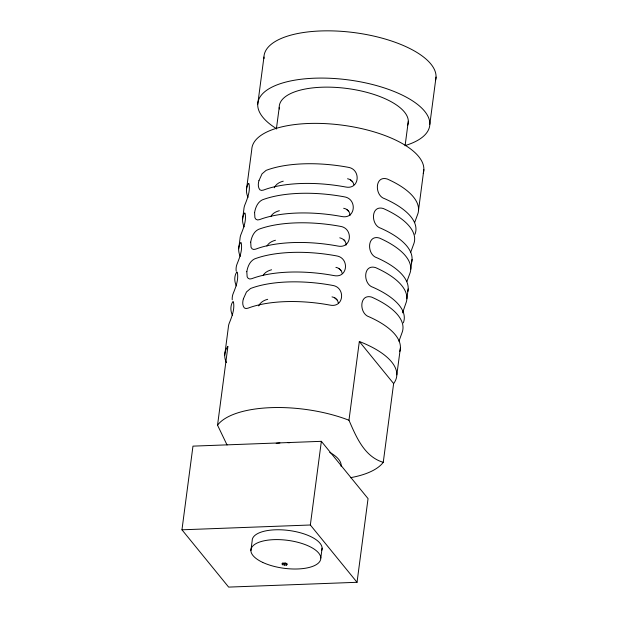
<?xml version="1.0" encoding="UTF-8"?>
<svg xmlns="http://www.w3.org/2000/svg" width="618" height="618" viewBox="0 0 618 618"><rect width="100%" height="100%" fill="white"/><g stroke="black" fill="none" stroke-linecap="round" stroke-linejoin="round"><path stroke-width="0.93" d="M224.72 355.126L228.32 327.486A86.674 34.701 7.5 0 1 229.286 323.106C231.974 316.447 234.902 309 233.419 301.769L232.916 301.592L231.874 303.415A86.674 34.701 7.5 0 0 232.492 315.458M181.962 529.804L192.97 446.134L321.36 441.329L368.05 498.618L357.034 582.295L228.645 587.1L181.962 529.804L310.344 524.999L357.034 582.295M238.687 248.737L239.985 238.896A86.674 34.701 7.5 0 1 240.943 234.508C243.631 227.849 246.567 220.41 245.083 213.179L244.581 213.001L243.538 214.825A86.674 34.701 7.5 0 0 244.156 226.86M242.58 219.212L243.871 209.363A86.674 34.701 7.5 0 1 244.836 204.983C247.524 198.324 250.46 190.877 248.977 183.646L248.467 183.469L247.424 185.292A86.674 34.701 7.5 0 0 248.042 197.327M257.729 104.303L263.948 57.049M227.045 444.975L217.544 425.161L227.911 346.412A86.674 34.701 7.5 0 0 226.42 362.619M276.377 129.031L279.236 107.339M250.885 550.607L252.183 540.765A35.211 14.098 7.5 0 1 289.502 530.561A35.211 14.098 7.5 0 1 321.731 550.344M282.774 564.775L281.87 563.925L282.534 563.207L286.327 563.523L287.231 564.381L286.567 565.091L282.774 564.775L283.021 562.898M284.72 565.261L285.091 562.45M286.567 565.091L286.814 563.222M310.344 524.999L321.36 441.329M320.804 558.008L322.102 548.158M383.26 462.318C364.303 456.733 356.169 436.748 348.969 420.24L359.336 341.491L393.627 383.569L383.26 462.318A86.674 34.701 7.5 0 1 350.383 477.706M405.084 145.786L408.313 121.259M406.868 298.788L408.166 288.946M410.761 269.255L412.051 259.413M429.819 124.295L436.038 77.049M418.533 210.197L423.863 169.579M246.466 189.68L251.765 149.579A86.674 34.701 7.5 0 1 343.77 125.369A86.674 34.701 7.5 0 1 423.206 173.31M396.818 374.863L400.394 348.004M402.557 312.839L405.91 303.175A86.674 34.701 7.5 0 0 375.566 267.594C362.897 263.716 362.859 284.257 372.978 287.277A86.674 34.701 7.5 0 1 403.315 322.859M398.95 341.221L402.024 332.708A86.674 34.701 7.5 0 0 371.681 297.119C359.043 293.349 358.996 313.728 369.085 316.81A86.674 34.701 7.5 0 1 399.738 351.534M414.647 222.58L417.575 214.585A86.674 34.701 7.5 0 0 387.231 178.996C374.562 175.126 374.523 195.667 384.643 198.687A86.674 34.701 7.5 0 1 414.979 234.268M410.754 252.105L413.681 244.11A86.674 34.701 7.5 0 0 383.345 208.529C370.676 204.651 370.638 225.199 380.75 228.22A86.674 34.701 7.5 0 1 411.403 262.944M406.868 281.638L409.796 273.643A86.674 34.701 7.5 0 0 379.46 238.061C366.783 234.183 366.744 254.724 376.864 257.745A86.674 34.701 7.5 0 1 407.764 291.603M274.284 187.787C275.829 184.172 279.56 182.086 283.245 181.182M270.831 216.555C272.438 213.326 275.999 211.58 279.359 210.715M266.945 246.088C268.552 242.859 272.105 241.113 275.466 240.248M263.052 275.613C264.666 272.391 268.22 270.645 271.58 269.772M258.733 305.918C260.278 302.295 264.01 300.209 267.694 299.305M347.563 178.756C350.653 179.29 353.372 181.53 353.813 184.728M343.67 208.281C347.223 208.807 350.298 211.935 349.927 215.636M339.784 237.814C343.175 238.517 346.466 241.453 346.041 245.168M335.898 267.347C338.988 267.888 341.708 270.12 342.148 273.326M332.013 296.879C335.103 297.412 337.822 299.653 338.262 302.851M350.367 179.784L352.631 181.792M346.482 209.317L348.745 211.325M338.703 268.382L340.966 270.383M334.817 297.915L337.08 299.915M343.623 239.413L344.852 240.85M236.207 271.147A86.674 34.701 7.5 0 1 237.057 264.041C239.745 257.382 242.681 249.942 241.198 242.704L240.688 242.526L239.653 244.357A86.674 34.701 7.5 0 0 240.263 256.393M236.377 285.925A86.674 34.701 7.5 0 1 235.759 273.882L236.802 272.059L237.312 272.237C238.795 279.475 235.86 286.914 233.171 293.573A86.674 34.701 7.5 0 0 232.229 299.761M359.336 341.491A86.674 34.701 7.5 0 1 393.627 383.569M217.544 425.169A86.674 34.701 7.5 0 1 348.969 420.24M276.184 443.345A43.337 17.35 7.5 0 1 279.915 442.951M287.864 442.689A43.337 17.35 7.5 0 1 289.695 442.727M329.742 452.407A43.337 17.35 7.5 0 1 341.128 466.459M279.382 109A65.006 26.026 7.5 0 1 346.435 88.397A65.006 26.026 7.5 0 1 407.579 125.284M276.231 128.513A86.674 34.701 7.5 0 1 287.594 81.63A86.674 34.701 7.5 0 1 406.49 97.273A86.674 34.701 7.5 0 1 405.346 145.508M263.979 58.64A86.674 34.701 7.5 0 1 352.824 32.43A86.674 34.701 7.5 0 1 435.651 79.861M246.814 271.673L247.146 276.794L248.212 278.378L249.811 279.012L251.835 278.664A86.674 34.701 7.5 0 1 333.983 275.589C348.058 278.486 349.564 257.861 336.578 255.898A86.674 34.701 7.5 0 0 254.431 258.981C249.734 261.383 247.633 266.737 246.814 271.673M250.699 242.14L251.032 247.262L252.098 248.845L253.697 249.479L255.721 249.131A86.674 34.701 7.5 0 1 337.876 246.057C351.943 248.961 353.45 228.328 340.464 226.373A86.674 34.701 7.5 0 0 258.316 229.448C253.619 231.858 251.518 237.212 250.699 242.14M254.585 212.607L254.917 217.737L255.983 219.313L257.59 219.954L259.614 219.606A86.674 34.701 7.5 0 1 341.762 216.524C355.837 219.429 357.335 198.803 344.35 196.841A86.674 34.701 7.5 0 0 262.202 199.915C257.505 202.325 255.404 207.679 254.585 212.607M258.942 180.688C258.077 183.623 257.806 187.285 259.869 189.788L261.476 190.421L263.5 190.074A86.674 34.701 7.5 0 1 345.647 186.999C359.722 189.896 361.229 169.27 348.243 167.308A86.674 34.701 7.5 0 0 266.095 170.383L262.024 173.851L258.942 180.688M243.392 298.811C242.519 301.746 242.256 305.408 244.319 307.911L245.925 308.544L247.949 308.197A86.674 34.701 7.5 0 1 330.097 305.122C344.172 308.019 345.671 287.393 332.693 285.431A86.674 34.701 7.5 0 0 250.537 288.506L246.474 291.974L243.392 298.811M262.743 562.419A35.211 14.098 7.5 0 0 320.116 560.881A35.211 14.098 7.5 0 0 274.678 539.622A35.211 14.098 7.5 0 0 262.743 562.419"/></g></svg>
